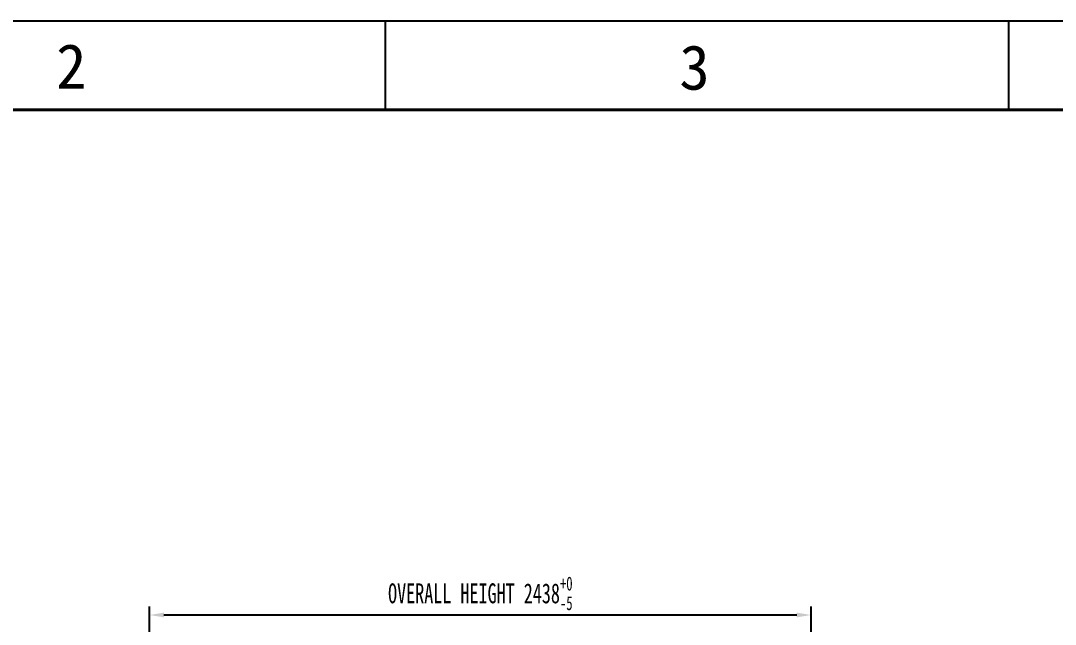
# Model space of a CAD drawing. Header units: millimetres. Extents: x 55614 to 110757, y -66981 to -47484.
# Drawn here: x 58866 to 62680, y -49709 to -47484 of the extents above; entities that cross this region are included whole.
import ezdxf

# ---------------------------------------------------------------- set-up
doc = ezdxf.new("R2010")
doc.units = ezdxf.units.MM
doc.layers.get('Defpoints').update_dxf_attribs({"lineweight": 15})
doc.layers.add('FORM', color=7, linetype='Continuous')
doc.layers.add('LY_Partlib2', color=7, linetype='Continuous')
doc.layers.add('THICK', color=7, linetype='Continuous', lineweight=0)
doc.styles.add('KEHUA', font='STFANGSO.TTF')
doc.styles.add('仿宋', font='仿宋_GB2312.ttf', dxfattribs={"width": 0.8})
doc.styles.add('标准', font='simsun.ttc', dxfattribs={"width": 0.667})
doc.dimstyles.new('12倍', dxfattribs={"dimscale": 21, "dimtxt": 3.5, "dimasz": 2.5, "dimexe": 1.5, "dimexo": 0, "dimgap": 1, "dimtad": 1, "dimtoh": 1, "dimdsep": 46, "dimtxsty": '仿宋', "dimcen": 2.5, "dimdle": 5, "dimclrd": 4, "dimclre": 4, "dimclrt": 3, "dimadec": 0, "dimazin": 0, "dimtfac": 1, "dimtmove": 0, "dimatfit": 3, "dimfxl": 1, "dimtolj": 1, "dimarcsym": 0})

# ---------------------------------------------------------------- blocks, each defined once
blk = doc.blocks.new('1')
at = {"layer": 'FORM', "color": 4}
for p, q in [((1875.466, 2977.084), (1875.466, 2972.057)), ((1910.66, 2977.084), (1910.66, 2972.057))]:
    blk.add_line(p, q, dxfattribs=at)
at = {"layer": 'FORM', "color": 6}
blk.add_lwpolyline([(1805.08, 2977.084), (2227.4, 2977.084), (2227.4, 2678.443), (1805.08, 2678.443)], close=True, dxfattribs=at)
at = {"layer": 'FORM', "color": 8, "lineweight": 40}
blk.add_lwpolyline([(1810.107, 2683.471), (2222.372, 2683.471), (2222.372, 2972.057), (1810.107, 2972.057)], close=True, dxfattribs=at)
at = {"layer": 'FORM', "color": 4, "style": 'KEHUA'}
for s, p in [('2', (1856.892, 2973.255)), ('3', (1892.086, 2973.19))]:
    blk.add_text(s, height=2.514, dxfattribs=at).set_placement(p)
blk = doc.blocks.new('*D1527')
at = {"layer": 'Defpoints', "color": 0}
for p in [(61779.7, -49674.9), (59341.7, -49879.9), (61779.7, -49879.9)]:
    blk.add_point(p, dxfattribs=at)
at = {"layer": 'THICK', "color": 4, "linetype": 'Continuous', "lineweight": -2}
for p, q in [((59341.7, -49879.9), (59341.7, -49643.4)), ((61779.7, -49879.9), (61779.7, -49643.4)), ((59394.2, -49674.9), (61727.2, -49674.9))]:
    blk.add_line(p, q, dxfattribs=at)
at = {"layer": 'THICK', "color": 4}
for points in [[(59394.2, -49666.2), (59394.2, -49683.7), (59341.7, -49674.9)], [(61727.2, -49683.7), (61727.2, -49666.2), (61779.7, -49674.9)]]:
    blk.add_solid(points, dxfattribs=at)
at = {"layer": 'THICK', "color": 3, "lineweight": -3, "insert": (60560.7, -49595.1), "char_height": 73.5, "attachment_point": 5, "style": '标准'}
blk.add_mtext('\\A1;OVERALL HEIGHT {\\A1;2438{\\H0.7x;\\S+0^ -5;}}', dxfattribs=at)

msp = doc.modelspace()

# ---------------------------------------------------------------- block references
at = {"layer": 'LY_Partlib2', "xscale": 65.28547535580151, "yscale": 65.28547535580151, "zscale": 65.28547535580151}
msp.add_blockref('1', (-62231.106, -241844.639), dxfattribs=at)

# ---------------------------------------------------------------- dimensions: what is measured, and where the dimension line sits
at = {"layer": 'THICK', "lineweight": -3}
dim = msp.add_linear_dim(base=(61779.715, -49674.922), p1=(59341.715, -49879.853), p2=(61779.715, -49879.853), text='OVERALL HEIGHT {\\A1;<>{\\H0.7x;\\S+0^ -5;}}', dimstyle='12倍', override={"dimtxsty": '标准'}, dxfattribs=at)
dim.commit()
dim.dimension.update_dxf_attribs({"geometry": '*D1527', "text_midpoint": (60560.715, -49595.129)})

doc.saveas('drawing.dxf')
